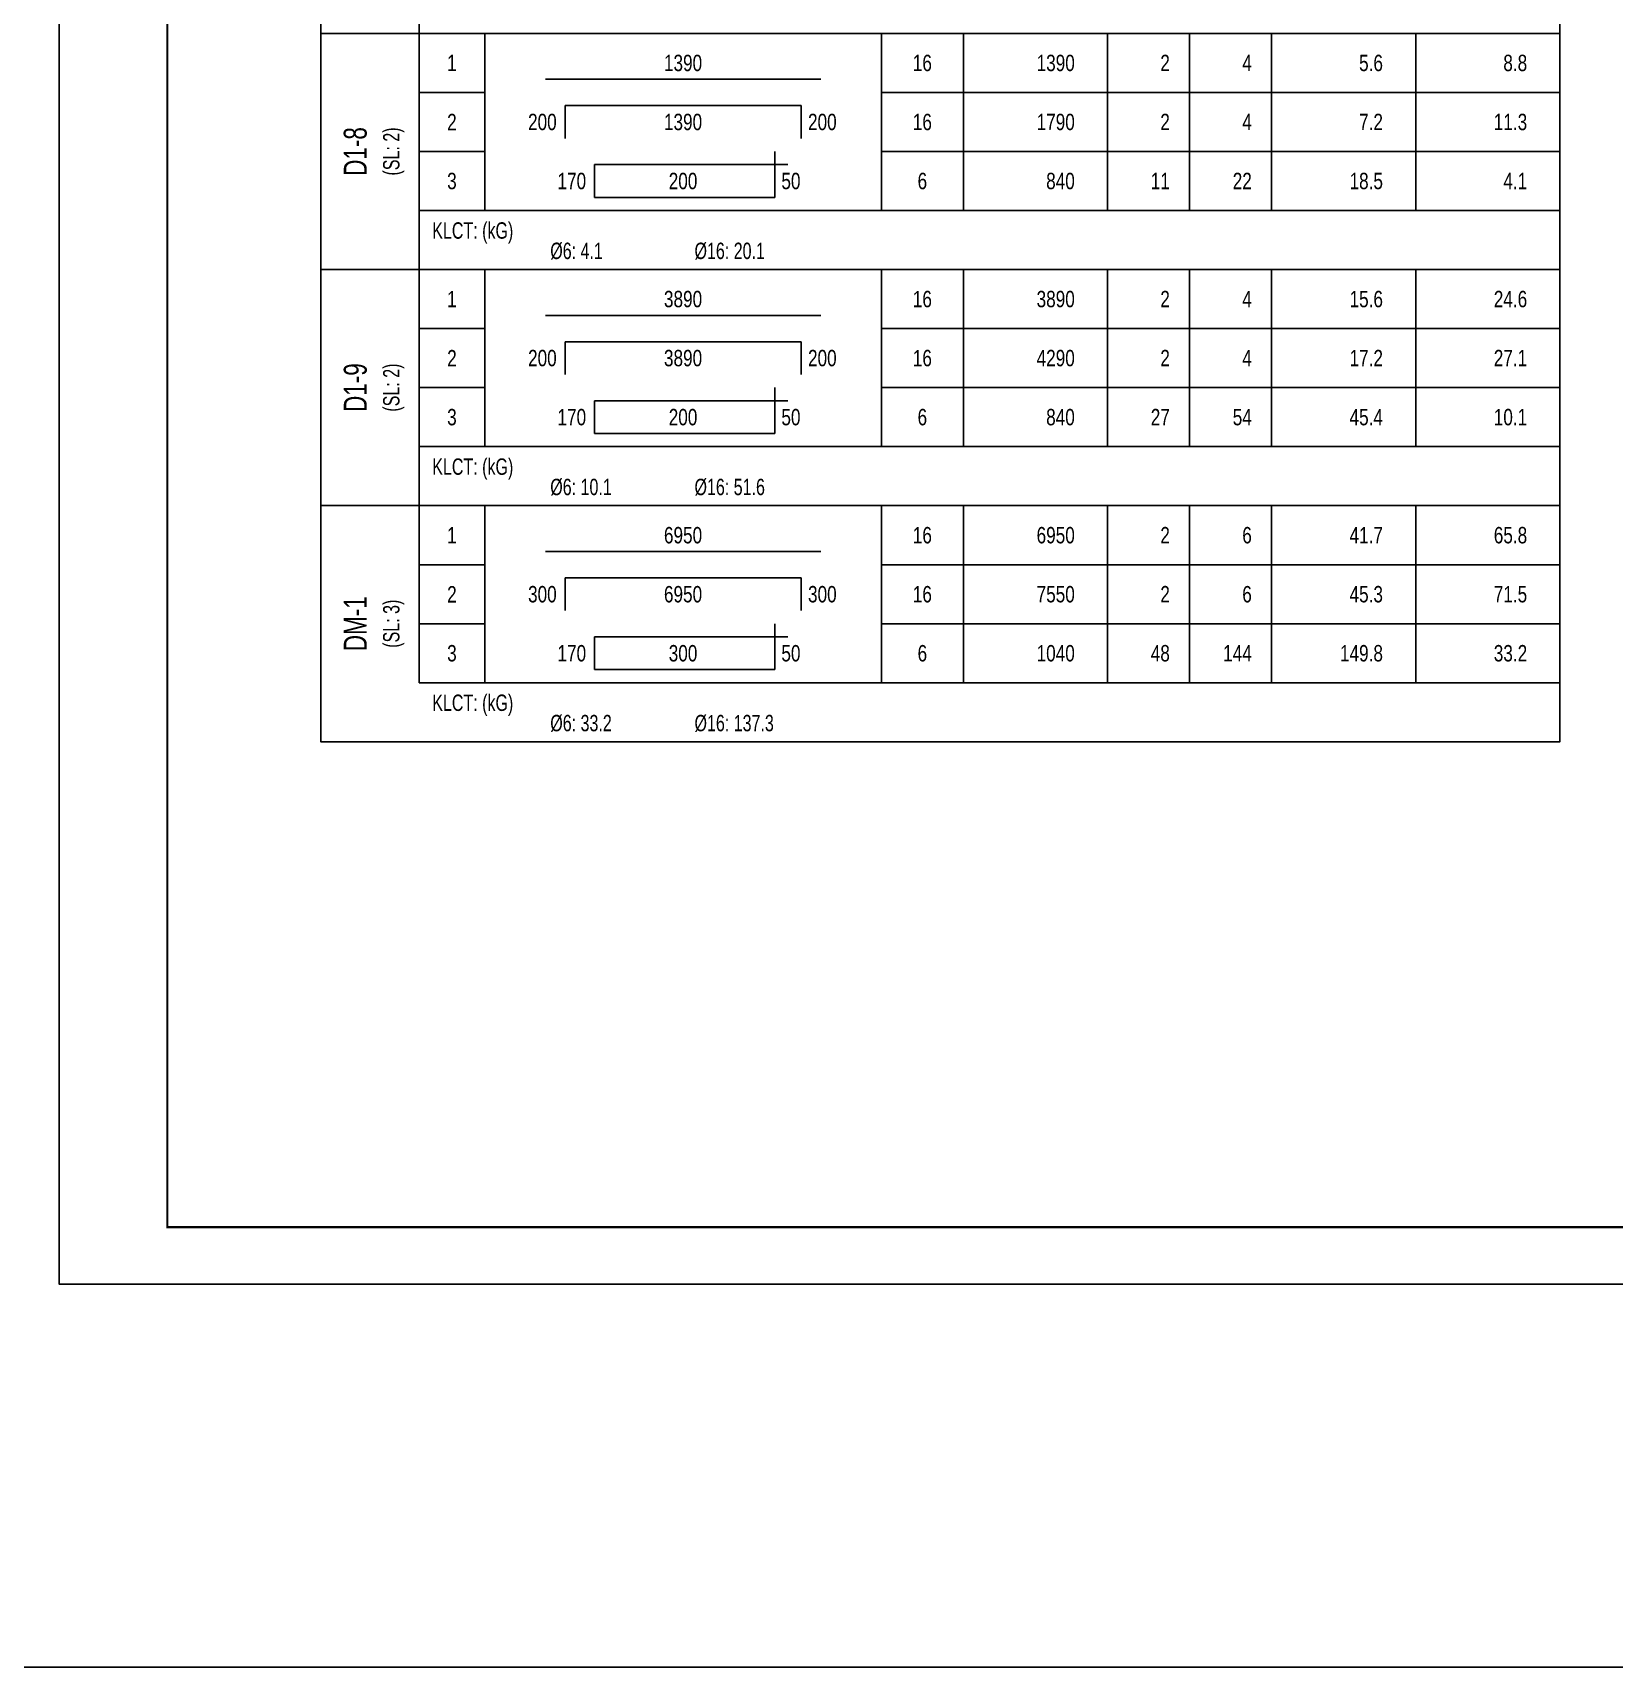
# Model space of a CAD drawing. Extents: x -1855204 to -1466800, y -1308584 to -996495.
# Drawn here: x -1743600 to -1724302, y -1231183 to -1211245 of the extents above; entities that cross this region are included whole.
import ezdxf
from ezdxf.enums import TextEntityAlignment as Align

# ---------------------------------------------------------------- set-up
doc = ezdxf.new("R2010")
doc.units = 0
doc.header["$LTSCALE"] = 150
doc.layers.get('Defpoints').update_dxf_attribs({"lineweight": 18})
for name, color, linetype, lineweight in [('05.Text', 253, 'Continuous', 18), ('11.Khung bo', 32, 'Continuous', 50), ('12.Khung', 36, 'Continuous', 25), ('KCVN-THAY', 7, 'Continuous', 25), ('LS-THAY', 7, 'Continuous', 20)]:
    doc.layers.add(name, color=color, linetype=linetype, lineweight=lineweight)
for name, color, linetype in [('STEEL', 4, 'Continuous'), ('TEXT_SLCK', 3, 'Continuous'), ('TEXT_TCK', 3, 'Continuous'), ('TEXT_THCT', 2, 'Continuous'), ('TEXT_TK', 2, 'Continuous'), ('THONGKE', 5, 'Continuous')]:
    doc.layers.add(name, color=color, linetype=linetype)
doc.styles.add('SMTEXT', font='arial.ttf', dxfattribs={"width": 0.7})

# ---------------------------------------------------------------- blocks, each defined once
blk = doc.blocks.new('*U4')
at = {"layer": 'KCVN-THAY', "color": 140}
blk.add_lwpolyline([(214871.76, 86966.68), (215381.8, 86966.68), (215381.8, 86579.68), (214871.76, 86579.68)], close=True, dxfattribs=at)
blk = doc.blocks.new('100')
at = {"layer": '11.Khung bo', "const_width": 26.7}
blk.add_lwpolyline([(1860913, -945240), (1860913, -916940), (1896063, -916940), (1896063, -945240)], close=True, dxfattribs=at)
at = {"layer": '12.Khung', "color": 1}
blk.add_lwpolyline([(1901579, -945940), (1901579, -916240), (1859580, -916240), (1859580, -945940)], close=True, dxfattribs=at)
blk = doc.blocks.new('TK_2')
at = {"layer": 'STEEL'}
blk.add_line((19.25, 2), (61.25, 2), dxfattribs=at)
at = {"layer": 'TEXT_TK', "style": 'SMTEXT', "width": 0.75}
for tag, p in [('SH', (5, 4.5)), ('L2', (40.25, 4.5)), ('DK', (76.75, 4.5))]:
    blk.add_attdef(tag, text='', height=2.5, dxfattribs=at).set_placement(p, align=Align.MIDDLE)
for tag, p in [('DAI', (100, 4.5)), ('SL1', (114.5, 4.5)), ('SLA', (127, 4.5)), ('DT', (147, 4.5)), ('TL', (169, 4.5))]:
    blk.add_attdef(tag, text='', height=2.5, dxfattribs=at).set_placement(p, align=Align.MIDDLE_RIGHT)
blk = doc.blocks.new('TK_9')
at = {"layer": 'STEEL'}
for p, q in [((22.25, 7), (58.25, 7)), ((22.25, 2), (22.25, 7)), ((58.25, 7), (58.25, 2))]:
    blk.add_line(p, q, dxfattribs=at)
at = {"layer": 'TEXT_TK', "style": 'SMTEXT', "width": 0.75}
for tag, p in [('SH', (5, 4.5)), ('L2', (40.25, 4.5)), ('DK', (76.75, 4.5))]:
    blk.add_attdef(tag, text='', height=2.5, dxfattribs=at).set_placement(p, align=Align.MIDDLE)
for tag, p in [('L1', (20.98, 4.5)), ('DAI', (100, 4.5)), ('SL1', (114.5, 4.5)), ('SLA', (127, 4.5)), ('DT', (147, 4.5)), ('TL', (169, 4.5))]:
    blk.add_attdef(tag, text='', height=2.5, dxfattribs=at).set_placement(p, align=Align.MIDDLE_RIGHT)
blk.add_attdef('L3', text='', height=2.5, dxfattribs=at).set_placement((59.31, 4.5), align=Align.MIDDLE_LEFT)
blk = doc.blocks.new('TK_14')
at = {"layer": 'STEEL'}
for p, q in [((54.25, 2), (54.25, 9)), ((56.25, 7), (26.75, 7)), ((26.75, 2), (26.75, 7)), ((26.75, 2), (54.25, 2))]:
    blk.add_line(p, q, dxfattribs=at)
at = {"layer": 'TEXT_TK', "style": 'SMTEXT', "width": 0.75}
for tag, p in [('SH', (5, 4.5)), ('L2', (40.25, 4.5)), ('DK', (76.75, 4.5))]:
    blk.add_attdef(tag, text='', height=2.5, dxfattribs=at).set_placement(p, align=Align.MIDDLE)
for tag, p in [('L1', (25.47, 4.5)), ('DAI', (100, 4.5)), ('SL1', (114.5, 4.5)), ('SLA', (127, 4.5)), ('DT', (147, 4.5)), ('TL', (169, 4.5))]:
    blk.add_attdef(tag, text='', height=2.5, dxfattribs=at).set_placement(p, align=Align.MIDDLE_RIGHT)
blk.add_attdef('M', text='', height=2.5, dxfattribs=at).set_placement((55.25, 4.5), align=Align.MIDDLE_LEFT)

msp = doc.modelspace()

# ---------------------------------------------------------------- linework, layer by layer
at = {"layer": 'LS-THAY', "color": 140}
msp.add_lwpolyline([(-1855203.4, -1231183.1), (-1466800.3, -1231182.6), (-1466800.3, -1269883.3), (-1855203.4, -1269883.3)], close=True, dxfattribs=at)
at = {"layer": 'TEXT_TK'}
for p, q in [((-1738884.7, -1202614), (-1738884.7, -1219174)), ((-1740084.7, -1211254), (-1724964.7, -1211254)), ((-1738084.7, -1211254), (-1738084.7, -1213414)), ((-1733244.7, -1211254), (-1733244.7, -1213414)), ((-1732244.7, -1211254), (-1732244.7, -1213414)), ((-1730484.7, -1211254), (-1730484.7, -1213414)), ((-1729484.7, -1211254), (-1729484.7, -1213414)), ((-1728484.7, -1211254), (-1728484.7, -1213414)), ((-1726724.7, -1211254), (-1726724.7, -1213414)), ((-1740084.7, -1214134), (-1724964.7, -1214134)), ((-1738084.7, -1214134), (-1738084.7, -1216294)), ((-1733244.7, -1214134), (-1733244.7, -1216294)), ((-1732244.7, -1214134), (-1732244.7, -1216294)), ((-1730484.7, -1214134), (-1730484.7, -1216294)), ((-1729484.7, -1214134), (-1729484.7, -1216294)), ((-1728484.7, -1214134), (-1728484.7, -1216294)), ((-1726724.7, -1214134), (-1726724.7, -1216294)), ((-1740084.7, -1217014), (-1724964.7, -1217014)), ((-1738084.7, -1217014), (-1738084.7, -1219174)), ((-1733244.7, -1217014), (-1733244.7, -1219174)), ((-1732244.7, -1217014), (-1732244.7, -1219174)), ((-1730484.7, -1217014), (-1730484.7, -1219174)), ((-1729484.7, -1217014), (-1729484.7, -1219174)), ((-1728484.7, -1217014), (-1728484.7, -1219174)), ((-1726724.7, -1217014), (-1726724.7, -1219174)), ((-1740084.7, -1219894), (-1724964.7, -1219894))]:
    msp.add_line(p, q, dxfattribs=at)
msp.add_lwpolyline([(-1740084.7, -1202614), (-1724964.7, -1202614), (-1724964.7, -1219894), (-1740084.7, -1219894)], close=True, dxfattribs=at)
at = {"layer": 'THONGKE'}
for p, q in [((-1738884.7, -1211974), (-1738084.7, -1211974)), ((-1733244.7, -1211974), (-1724964.7, -1211974)), ((-1738884.7, -1212694), (-1738084.7, -1212694)), ((-1733244.7, -1212694), (-1724964.7, -1212694)), ((-1738884.7, -1213414), (-1724964.7, -1213414)), ((-1738884.7, -1214854), (-1738084.7, -1214854)), ((-1733244.7, -1214854), (-1724964.7, -1214854)), ((-1738884.7, -1215574), (-1738084.7, -1215574)), ((-1733244.7, -1215574), (-1724964.7, -1215574)), ((-1738884.7, -1216294), (-1724964.7, -1216294)), ((-1738884.7, -1217734), (-1738084.7, -1217734)), ((-1733244.7, -1217734), (-1724964.7, -1217734)), ((-1738884.7, -1218454), (-1738084.7, -1218454)), ((-1733244.7, -1218454), (-1724964.7, -1218454)), ((-1738884.7, -1219174), (-1724964.7, -1219174))]:
    msp.add_line(p, q, dxfattribs=at)

# ---------------------------------------------------------------- block references
at = {"layer": '05.Text', "xscale": 0.991454545641318, "yscale": 0.991454545641318, "zscale": 0.9914545456793755}
msp.add_blockref('100', (-3586967.8, -288652.9), dxfattribs=at)
at = {"layer": 'Defpoints', "xscale": 100, "yscale": 100, "zscale": 100}
msp.add_blockref('*U4', (-23234746.5, -9889150.6), dxfattribs=at)
at = {"layer": 'TEXT_TK', "xscale": 80, "yscale": 80, "zscale": 80}
for name, p, values in [('TK_2', (-1738884.7, -1211974), {'L2': '1390', 'TL': '8.8', 'DT': '5.6', 'SLA': '4', 'SL1': '2', 'DAI': '1390', 'DK': '16', 'SH': '1'}), ('TK_9', (-1738884.7, -1212694), {'SH': '2', 'L1': '200', 'L2': '1390', 'L3': '200', 'DK': '16', 'DAI': '1790', 'SL1': '2', 'SLA': '4', 'DT': '7.2', 'TL': '11.3'}), ('TK_14', (-1738884.7, -1213414), {'SH': '3', 'L1': '170', 'L2': '200', 'M': '50', 'DK': '6', 'DAI': '840', 'SL1': '11', 'SLA': '22', 'DT': '18.5', 'TL': '4.1'}), ('TK_2', (-1738884.7, -1214854), {'L2': '3890', 'TL': '24.6', 'DT': '15.6', 'SLA': '4', 'SL1': '2', 'DAI': '3890', 'DK': '16', 'SH': '1'}), ('TK_9', (-1738884.7, -1215574), {'SH': '2', 'L1': '200', 'L2': '3890', 'L3': '200', 'DK': '16', 'DAI': '4290', 'SL1': '2', 'SLA': '4', 'DT': '17.2', 'TL': '27.1'}), ('TK_14', (-1738884.7, -1216294), {'SH': '3', 'L1': '170', 'L2': '200', 'M': '50', 'DK': '6', 'DAI': '840', 'SL1': '27', 'SLA': '54', 'DT': '45.4', 'TL': '10.1'}), ('TK_2', (-1738884.7, -1217734), {'L2': '6950', 'TL': '65.8', 'DT': '41.7', 'SLA': '6', 'SL1': '2', 'DAI': '6950', 'DK': '16', 'SH': '1'}), ('TK_9', (-1738884.7, -1218454), {'SH': '2', 'L1': '300', 'L2': '6950', 'L3': '300', 'DK': '16', 'DAI': '7550', 'SL1': '2', 'SLA': '6', 'DT': '45.3', 'TL': '71.5'}), ('TK_14', (-1738884.7, -1219174), {'SH': '3', 'L1': '170', 'L2': '300', 'M': '50', 'DK': '6', 'DAI': '1040', 'SL1': '48', 'SLA': '144', 'DT': '149.8', 'TL': '33.2'})]:
    msp.add_blockref(name, p, dxfattribs=at).add_auto_attribs(values)

# ---------------------------------------------------------------- texts
at = {"layer": 'TEXT_SLCK', "style": 'SMTEXT', "width": 0.7}
for s, p in [('(SL: 2)', (-1739124.7, -1212694)), ('(SL: 2)', (-1739124.7, -1215574)), ('(SL: 3)', (-1739124.7, -1218454))]:
    msp.add_text(s, height=200, rotation=90, dxfattribs=at).set_placement(p, align=Align.CENTER)
at = {"layer": 'TEXT_TCK', "style": 'SMTEXT', "width": 0.7}
for s, p in [('D1-8', (-1739524.7, -1212694)), ('D1-9', (-1739524.7, -1215574)), ('DM-1', (-1739524.7, -1218454))]:
    msp.add_text(s, height=280, rotation=90, dxfattribs=at).set_placement(p, align=Align.CENTER)
at = {"layer": 'TEXT_THCT', "style": 'SMTEXT', "width": 0.7}
for s, p in [('KLCT: (kG)', (-1738724.7, -1213758)), ('%%c6: 4.1', (-1737284.7, -1214006)), ('%%c16: 20.1', (-1735524.7, -1214006)), ('KLCT: (kG)', (-1738724.7, -1216638)), ('%%c6: 10.1', (-1737284.7, -1216886)), ('%%c16: 51.6', (-1735524.7, -1216886)), ('KLCT: (kG)', (-1738724.7, -1219518)), ('%%c6: 33.2', (-1737284.7, -1219766)), ('%%c16: 137.3', (-1735524.7, -1219766))]:
    msp.add_text(s, height=200, dxfattribs=at).set_placement(p)

doc.saveas('drawing.dxf')
